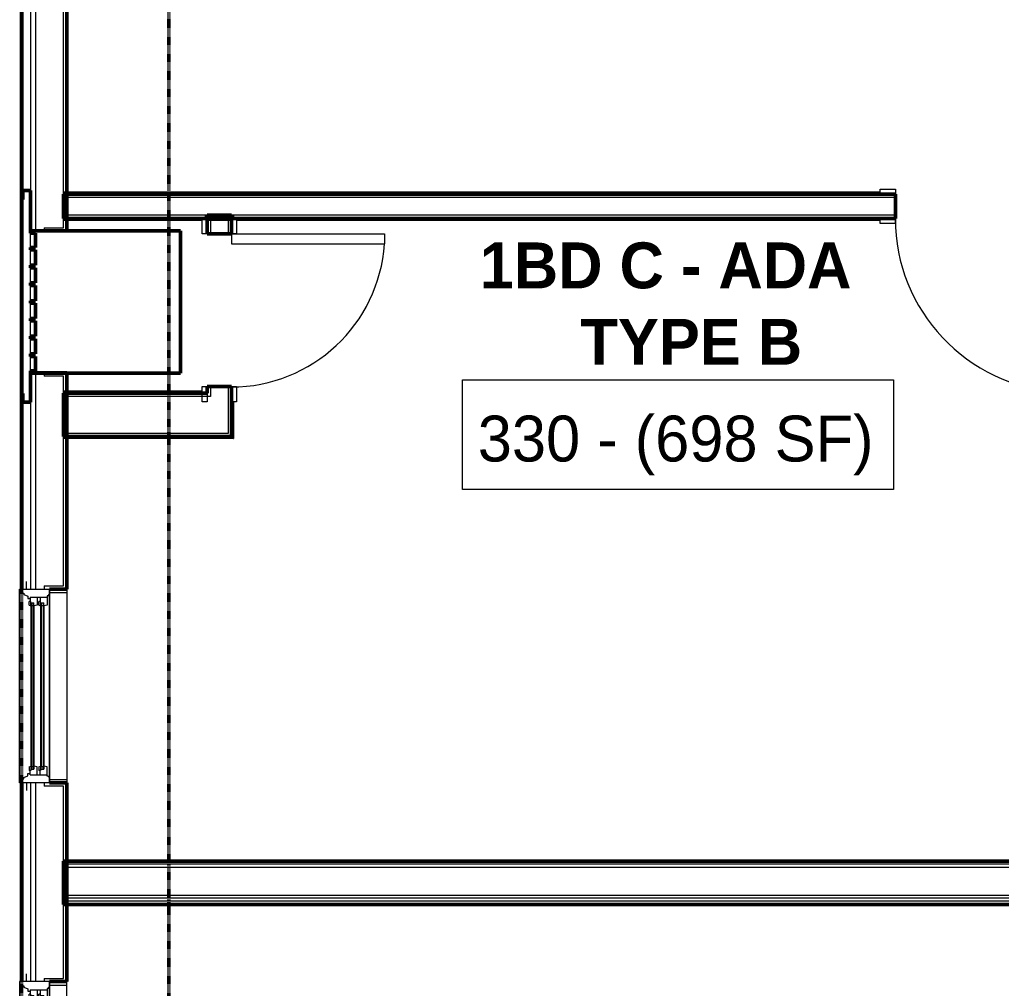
# Model space of a CAD drawing. Header units: inches. Extents: x -4218 to -1830, y 9767 to 12426.
# Drawn here: x -3861.1 to -3668.6, y 10817.5 to 11007.5 of the extents above; entities that cross this region are included whole.
import ezdxf

# ---------------------------------------------------------------- set-up
doc = ezdxf.new("R2010")
doc.units = ezdxf.units.IN
doc.header["$MEASUREMENT"] = 0
doc.linetypes.add('Dash 1_16_', pattern=[0.125, 0.0625, -0.0625])
for name, color, linetype, lineweight in [('0-1', 7, 'Continuous', 5), ('0-2', 253, 'Continuous', 9), ('A-AREA-IDEN', 2, 'Continuous', 9), ('A-DOOR-1', 7, 'Continuous', 9), ('A-DOOR-2', 50, 'Continuous', 20), ('A-DOOR-FRAM-1', 50, 'Continuous', 20), ('A-GENM', 5, 'Continuous', 9), ('A-GENM-7', 5, 'Continuous', 50), ('A-GLAZ-1', 151, 'Continuous', 9), ('A-GLAZ-2', 151, 'Continuous', 20), ('A-GLAZ-3', 151, 'Continuous', 50), ('A-WALL', 113, 'Continuous', 13), ('A-WALL-1', 250, 'Continuous', 50), ('A-WALL-2', 10, 'Continuous', 13), ('A-WALL-3', 254, 'Continuous', 9), ('A-WALL-4', 253, 'Continuous', 9), ('A-WALL-5', 252, 'Continuous', 9), ('A-WALL-6', 7, 'Continuous', 9), ('A-WALL-8', 113, 'Continuous', 9), ('A-WALL-9', 113, 'Continuous', 50), ('C-PROP-LINE-1', 91, 'Dash 1_16_', 50), ('I-WALL-1', 250, 'Continuous', 50), ('I-WALL-2', 254, 'Continuous', 9), ('I-WALL-3', 253, 'Continuous', 9), ('I-WALL-4', 252, 'Continuous', 9), ('I-WALL-5', 7, 'Continuous', 9)]:
    doc.layers.add(name, color=color, linetype=linetype, lineweight=lineweight)
doc.styles.add('Century Gothic', font='ufonts.com_century-gothic.ttf', dxfattribs={"height": 9})
doc.styles.add('Century Gothic_B', font='GOTHICB.TTF', dxfattribs={"height": 9})

# ---------------------------------------------------------------- blocks, each defined once
blk = doc.blocks.new('Basic Wall _ INT - W4BØF - _5_8 GYP - 2X4 WOOD_BATT_ - 5_8 GYP_ - ___-2688212-BACKGROUND - 3RD FLOOR')
at = {"layer": 'A-WALL-3'}
for p, q in [((-3852.47, 10973.67), (-3852.47, 10973.61)), ((-3852.47, 10973.61), (-3852.47, 10973.46)), ((-3852.47, 10973.46), (-3852.47, 10973.4)), ((-3852.47, 10973.28), (-3852.47, 10973.26))]:
    blk.add_line(p, q, dxfattribs=at)
at = {"layer": 'A-WALL-4'}
for p, q in [((-3852.47, 10973.38), (-3852.47, 10973.67)), ((-3851.85, 10973.61), (-3852.47, 10973.61)), ((-3852.47, 10973.34), (-3852.47, 10973.38)), ((-3852.47, 10973.3), (-3852.47, 10973.34)), ((-3852.47, 10973.26), (-3852.47, 10973.3)), ((-3852.47, 10973.26), (-3851.85, 10973.26)), ((-3692.37, 10973.26), (-3689.37, 10973.26))]:
    blk.add_line(p, q, dxfattribs=at)
at = {"layer": 'A-WALL-5'}
for p, q in [((-3851.85, 10973.67), (-3852.47, 10973.67)), ((-3851.85, 10973.38), (-3852.47, 10973.38)), ((-3692.37, 10973.61), (-3851.85, 10973.61)), ((-3851.85, 10973.26), (-3692.37, 10973.26))]:
    blk.add_line(p, q, dxfattribs=at)
at = {"layer": 'A-WALL-6'}
for p, q in [((-3692.37, 10973.67), (-3851.85, 10973.67)), ((-3692.37, 10973.38), (-3851.85, 10973.38))]:
    blk.add_line(p, q, dxfattribs=at)
blk = doc.blocks.new('Basic Wall _ INT - W4BØF - _5_8 GYP - 2X4 WOOD_BATT_ - 5_8 GYP_ - ___-2688211-BACKGROUND - 3RD FLOOR')
at = {"layer": 'A-WALL-3'}
for p, q in [((-3852.47, 10968.51), (-3852.47, 10968.48)), ((-3852.47, 10968.37), (-3852.47, 10968.31)), ((-3852.47, 10968.3), (-3852.47, 10968.16)), ((-3852.47, 10968.16), (-3852.47, 10968.09)), ((-3823.7, 10968.51), (-3820.2, 10968.51))]:
    blk.add_line(p, q, dxfattribs=at)
at = {"layer": 'A-WALL-4'}
for p, q in [((-3852.47, 10968.46), (-3852.47, 10968.51)), ((-3852.47, 10968.51), (-3851.88, 10968.51)), ((-3852.47, 10968.42), (-3852.47, 10968.46)), ((-3852.47, 10968.39), (-3852.47, 10968.42)), ((-3852.47, 10968.38), (-3852.47, 10968.39)), ((-3852.47, 10968.3), (-3852.47, 10968.38)), ((-3852.47, 10968.09), (-3852.47, 10968.3)), ((-3851.88, 10968.16), (-3852.47, 10968.16)), ((-3825.32, 10968.51), (-3823.7, 10968.51)), ((-3819.57, 10968.16), (-3824.32, 10968.16)), ((-3820.2, 10968.51), (-3818.57, 10968.51)), ((-3692.37, 10968.51), (-3689.37, 10968.51))]:
    blk.add_line(p, q, dxfattribs=at)
at = {"layer": 'A-WALL-5'}
for p, q in [((-3852.47, 10968.38), (-3851.88, 10968.38)), ((-3851.88, 10968.09), (-3852.47, 10968.09)), ((-3851.85, 10968.51), (-3825.32, 10968.51)), ((-3825.32, 10968.16), (-3851.85, 10968.16)), ((-3824.32, 10968.38), (-3823.72, 10968.38)), ((-3819.57, 10968.09), (-3824.32, 10968.09)), ((-3823.7, 10968.38), (-3820.2, 10968.38)), ((-3820.17, 10968.38), (-3819.57, 10968.38)), ((-3818.57, 10968.51), (-3692.37, 10968.51)), ((-3692.37, 10968.16), (-3818.57, 10968.16))]:
    blk.add_line(p, q, dxfattribs=at)
at = {"layer": 'A-WALL-6'}
for p, q in [((-3851.85, 10968.38), (-3825.32, 10968.38)), ((-3825.32, 10968.09), (-3851.85, 10968.09)), ((-3818.57, 10968.38), (-3692.37, 10968.38)), ((-3692.37, 10968.09), (-3818.57, 10968.09))]:
    blk.add_line(p, q, dxfattribs=at)
blk = doc.blocks.new('SWING - SINGLE - FLUSH - 2-10 x 6-8 - PRIVACY-3199405-BACKGROUND - 3RD FLOOR')
at = {"layer": 'A-DOOR-1'}
blk.add_arc((17, -2.38), 34.07, 180, 266.6343, dxfattribs=at)
at = {"layer": 'A-DOOR-2'}
for p, q in [((15, -2.38), (15, -36.38)), ((17, -2.38), (15, -2.38)), ((17, -2.38), (17, -36.38)), ((17, -36.38), (15, -36.38))]:
    blk.add_line(p, q, dxfattribs=at)
at = {"layer": 'A-DOOR-FRAM-1'}
for p, q in [((-20, 2.37), (-20, 3.37)), ((-20, 3.37), (-17, 3.37)), ((-17, 2.37), (-20, 2.37)), ((-17, 3.37), (-17, 2.37)), ((17, 2.37), (17, 3.37)), ((17, 3.37), (20, 3.37)), ((20, 2.37), (17, 2.37)), ((20, 3.37), (20, 2.37)), ((-20, -2.38), (-17, -2.38)), ((-20, -3.38), (-20, -2.38)), ((-17, -3.38), (-20, -3.38)), ((-17, -2.38), (-17, -3.38)), ((17, -2.38), (20, -2.38)), ((17, -3.38), (17, -2.38)), ((20, -3.38), (17, -3.38)), ((20, -2.38), (20, -3.38))]:
    blk.add_line(p, q, dxfattribs=at)
blk = doc.blocks.new('Basic Wall _ INT - W8BØF - _5_8 GYP - 2X8 WOOD_BATT_ - 5_8 GYP_ - ___-2703904-BACKGROUND - 3RD FLOOR')
at = {"layer": 'I-WALL-2'}
for p, q in [((-3852.47, 10925.71), (-3852.47, 10925.69)), ((-3852.47, 10925.57), (-3852.47, 10925.51)), ((-3852.47, 10925.5), (-3852.47, 10925.36)), ((-3852.47, 10925.36), (-3852.47, 10925.3))]:
    blk.add_line(p, q, dxfattribs=at)
at = {"layer": 'I-WALL-3'}
for p, q in [((-3852.47, 10925.67), (-3852.47, 10925.71)), ((-3852.47, 10925.71), (-3851.85, 10925.71)), ((-3852.47, 10925.65), (-3852.47, 10925.67)), ((-3852.47, 10925.6), (-3852.47, 10925.65)), ((-3852.47, 10925.59), (-3852.47, 10925.6)), ((-3852.47, 10925.58), (-3852.47, 10925.59)), ((-3852.47, 10925.51), (-3852.47, 10925.58)), ((-3852.47, 10925.42), (-3852.47, 10925.51)), ((-3852.47, 10925.3), (-3852.47, 10925.42)), ((-3851.85, 10925.36), (-3852.47, 10925.36)), ((-3819.55, 10925.69), (-3819.57, 10925.71)), ((-3819.37, 10925.51), (-3819.43, 10925.57)), ((-3819.22, 10925.36), (-3819.37, 10925.5)), ((-3819.16, 10925.3), (-3819.22, 10925.36))]:
    blk.add_line(p, q, dxfattribs=at)
at = {"layer": 'I-WALL-4'}
for p, q in [((-3852.47, 10925.58), (-3851.85, 10925.58)), ((-3851.85, 10925.3), (-3852.47, 10925.3)), ((-3851.85, 10925.71), (-3819.57, 10925.71)), ((-3819.22, 10925.36), (-3851.85, 10925.36))]:
    blk.add_line(p, q, dxfattribs=at)
at = {"layer": 'I-WALL-5'}
for p, q in [((-3851.85, 10925.58), (-3819.45, 10925.58)), ((-3819.16, 10925.3), (-3851.85, 10925.3)), ((-3819.57, 10925.71), (-3819.53, 10925.67))]:
    blk.add_line(p, q, dxfattribs=at)
at = {"layer": 'I-WALL-5', "flags": 128}
for points in [[(-3819.53, 10925.67), (-3819.51, 10925.65), (-3819.49, 10925.63), (-3819.47, 10925.61), (-3819.46, 10925.6), (-3819.45, 10925.59), (-3819.45, 10925.58)], [(-3819.45, 10925.58), (-3819.43, 10925.57), (-3819.37, 10925.51), (-3819.28, 10925.42), (-3819.16, 10925.3)]]:
    blk.add_lwpolyline(points, dxfattribs=at)
blk = doc.blocks.new('Basic Wall _ INT - W8BØF - _5_8 GYP - 2X8 WOOD_BATT_ - 5_8 GYP_ - ___-2698703-BACKGROUND - 3RD FLOOR')
at = {"layer": 'I-WALL-2'}
for p, q in [((-3852.47, 10934.62), (-3852.47, 10934.56)), ((-3852.47, 10934.56), (-3852.47, 10934.42)), ((-3852.47, 10934.41), (-3852.47, 10934.35)), ((-3852.47, 10934.23), (-3852.47, 10934.21))]:
    blk.add_line(p, q, dxfattribs=at)
at = {"layer": 'I-WALL-3'}
for p, q in [((-3852.47, 10934.5), (-3852.47, 10934.62)), ((-3851.85, 10934.56), (-3852.47, 10934.56)), ((-3852.47, 10934.41), (-3852.47, 10934.5)), ((-3852.47, 10934.35), (-3852.47, 10934.41)), ((-3852.47, 10934.33), (-3852.47, 10934.35)), ((-3852.47, 10934.31), (-3852.47, 10934.33)), ((-3852.47, 10934.25), (-3852.47, 10934.31)), ((-3852.47, 10934.21), (-3852.47, 10934.25)), ((-3852.47, 10934.21), (-3851.85, 10934.21))]:
    blk.add_line(p, q, dxfattribs=at)
at = {"layer": 'I-WALL-4'}
for p, q in [((-3851.85, 10934.62), (-3852.43, 10934.62)), ((-3851.85, 10934.33), (-3852.47, 10934.33)), ((-3825.32, 10934.56), (-3851.85, 10934.56)), ((-3851.85, 10934.21), (-3825.32, 10934.21))]:
    blk.add_line(p, q, dxfattribs=at)
at = {"layer": 'I-WALL-5'}
for p, q in [((-3825.32, 10934.62), (-3851.85, 10934.62)), ((-3825.32, 10934.33), (-3851.85, 10934.33))]:
    blk.add_line(p, q, dxfattribs=at)
blk = doc.blocks.new('Basic Wall _ INT - W4BØF - _5_8 GYP - 2X4 WOOD_BATT_ - 5_8 GYP_ - ___-2685680-BACKGROUND - 3RD FLOOR')
at = {"layer": 'A-WALL-3'}
for p, q in [((-3824.67, 10969.13), (-3824.74, 10969.13)), ((-3824.53, 10969.13), (-3824.67, 10969.13)), ((-3824.46, 10969.13), (-3824.53, 10969.13)), ((-3824.32, 10969.13), (-3824.35, 10969.13))]:
    blk.add_line(p, q, dxfattribs=at)
at = {"layer": 'A-WALL-4'}
for p, q in [((-3824.74, 10969.13), (-3824.45, 10969.13)), ((-3824.67, 10969.13), (-3824.67, 10969.03)), ((-3824.67, 10968.99), (-3824.67, 10968.51)), ((-3824.45, 10969.13), (-3824.44, 10969.13)), ((-3824.44, 10969.13), (-3824.41, 10969.13)), ((-3824.41, 10969.13), (-3824.37, 10969.13)), ((-3824.37, 10969.13), (-3824.32, 10969.13)), ((-3824.32, 10969.03), (-3824.32, 10969.13)), ((-3824.32, 10968.51), (-3824.32, 10968.99))]:
    blk.add_line(p, q, dxfattribs=at)
at = {"layer": 'A-WALL-5'}
for p, q in [((-3824.74, 10969.13), (-3824.74, 10969.03)), ((-3824.74, 10968.99), (-3824.74, 10968.51)), ((-3824.45, 10969.13), (-3824.45, 10969.03)), ((-3824.45, 10968.99), (-3824.45, 10968.51))]:
    blk.add_line(p, q, dxfattribs=at)
blk = doc.blocks.new('Basic Wall _ INT - W4BØF - _5_8 GYP - 2X4 WOOD_BATT_ - 5_8 GYP_ - ___-2685681-BACKGROUND - 3RD FLOOR')
at = {"layer": 'A-WALL-3'}
for p, q in [((-3819.55, 10969.13), (-3819.57, 10969.13)), ((-3819.37, 10969.13), (-3819.43, 10969.13)), ((-3819.22, 10969.13), (-3819.37, 10969.13)), ((-3819.16, 10969.13), (-3819.22, 10969.13))]:
    blk.add_line(p, q, dxfattribs=at)
at = {"layer": 'A-WALL-4'}
for p, q in [((-3819.57, 10969.13), (-3819.53, 10969.13)), ((-3819.57, 10969.01), (-3819.57, 10969.13)), ((-3819.57, 10968.51), (-3819.57, 10968.99)), ((-3819.53, 10969.13), (-3819.51, 10969.13)), ((-3819.51, 10969.13), (-3819.45, 10969.13)), ((-3819.45, 10969.13), (-3819.45, 10969.13)), ((-3819.45, 10969.13), (-3819.28, 10969.13)), ((-3819.28, 10969.13), (-3819.16, 10969.13)), ((-3819.22, 10969.13), (-3819.22, 10969.01)), ((-3819.22, 10968.99), (-3819.22, 10968.51)), ((-3819.57, 10932.51), (-3819.57, 10935.51)), ((-3819.57, 10925.71), (-3819.55, 10925.69)), ((-3819.43, 10925.57), (-3819.37, 10925.51)), ((-3819.37, 10925.5), (-3819.22, 10925.36)), ((-3819.22, 10925.36), (-3819.16, 10925.3))]:
    blk.add_line(p, q, dxfattribs=at)
at = {"layer": 'A-WALL-5'}
for p, q in [((-3819.45, 10969.01), (-3819.45, 10969.13)), ((-3819.45, 10968.51), (-3819.45, 10968.99)), ((-3819.16, 10969.13), (-3819.16, 10969.01)), ((-3819.16, 10968.99), (-3819.16, 10968.51)), ((-3819.57, 10925.71), (-3819.57, 10932.51)), ((-3819.22, 10932.51), (-3819.22, 10925.36))]:
    blk.add_line(p, q, dxfattribs=at)
at = {"layer": 'A-WALL-6'}
for p, q in [((-3819.45, 10925.58), (-3819.45, 10932.51)), ((-3819.16, 10932.51), (-3819.16, 10925.3)), ((-3819.53, 10925.67), (-3819.57, 10925.71))]:
    blk.add_line(p, q, dxfattribs=at)
at = {"layer": 'A-WALL-6', "flags": 128}
for points in [[(-3819.45, 10925.58), (-3819.45, 10925.59), (-3819.46, 10925.6), (-3819.47, 10925.61), (-3819.49, 10925.63), (-3819.51, 10925.65), (-3819.53, 10925.67)], [(-3819.16, 10925.3), (-3819.28, 10925.42), (-3819.37, 10925.51), (-3819.43, 10925.57), (-3819.45, 10925.58)]]:
    blk.add_lwpolyline(points, dxfattribs=at)
blk = doc.blocks.new('SWING - SINGLE - FLUSH - 30_ x 80_ - MAGIC PAK DOOR - ACOUSTICAL SEAL-3199411-BACKGROUND - 3RD FLOOR')
at = {"layer": 'A-DOOR-1'}
blk.add_arc((15, -2.375), 30.067, 180, 266.18593, dxfattribs=at)
at = {"layer": 'A-DOOR-2'}
for p, q in [((13, -2.375), (13, -32.375)), ((15, -2.375), (13, -2.375)), ((15, -2.375), (15, -32.375)), ((15, -32.375), (13, -32.375))]:
    blk.add_line(p, q, dxfattribs=at)
at = {"layer": 'A-DOOR-FRAM-1'}
for p, q in [((-18, 2.375), (-18, 3.375)), ((-18, 3.375), (-15, 3.375)), ((-15, 2.375), (-18, 2.375)), ((-15, 3.375), (-15, 2.375)), ((15, 2.375), (15, 3.375)), ((15, 3.375), (18, 3.375)), ((18, 2.375), (15, 2.375)), ((18, 3.375), (18, 2.375)), ((-18, -2.375), (-15, -2.375)), ((-18, -3.375), (-18, -2.375)), ((-15, -3.375), (-18, -3.375)), ((-15, -2.375), (-15, -3.375)), ((15, -2.375), (18, -2.375)), ((15, -3.375), (15, -2.375)), ((18, -3.375), (15, -3.375)), ((18, -2.375), (18, -3.375))]:
    blk.add_line(p, q, dxfattribs=at)
blk = doc.blocks.new('CTR - 1st Phase - Unit Layouts_rvt-1-BACKGROUND - 3RD FLOOR')
at = {"layer": 'A-WALL-1'}
for p, q in [((-3689.37, 10973.26), (-3852.47, 10973.26)), ((-3852.47, 10973.26), (-3852.47, 10972.63)), ((-3689.37, 10968.51), (-3689.37, 10973.26)), ((-3852.47, 10972.63), (-3852.47, 10969.13)), ((-3852.47, 10969.13), (-3852.47, 10968.51)), ((-3852.47, 10968.51), (-3689.37, 10968.51)), ((-3823.7, 10969.13), (-3824.32, 10969.13)), ((-3824.32, 10969.13), (-3824.32, 10965.51)), ((-3820.2, 10969.13), (-3823.7, 10969.13)), ((-3819.57, 10969.13), (-3820.2, 10969.13)), ((-3819.57, 10965.51), (-3819.57, 10969.13)), ((-3824.32, 10965.51), (-3819.57, 10965.51)), ((-3819.57, 10935.51), (-3824.32, 10935.51)), ((-3824.32, 10935.51), (-3824.32, 10934.21)), ((-3819.57, 10925.71), (-3819.57, 10935.51)), ((-3824.32, 10925.71), (-3820.2, 10925.71)), ((-3820.2, 10925.71), (-3819.57, 10925.71))]:
    blk.add_line(p, q, dxfattribs=at)
at = {"layer": 'A-WALL-2'}
for p, q in [((-3851.85, 10972.63), (-3851.85, 10969.13)), ((-3689.37, 10972.63), (-3851.85, 10972.63)), ((-3689.37, 10969.13), (-3851.85, 10969.13)), ((-3820.2, 10968.51), (-3823.7, 10968.51)), ((-3823.7, 10968.51), (-3823.7, 10965.51)), ((-3820.2, 10968.51), (-3820.2, 10965.51)), ((-3823.7, 10935.51), (-3823.7, 10933.58)), ((-3820.2, 10935.51), (-3820.2, 10926.33)), ((-3824.32, 10933.58), (-3852.47, 10933.58)), ((-3823.7, 10933.58), (-3824.32, 10933.58)), ((-3824.32, 10926.33), (-3852.47, 10926.33)), ((-3823.7, 10926.33), (-3824.32, 10926.33)), ((-3820.2, 10926.33), (-3823.7, 10926.33))]:
    blk.add_line(p, q, dxfattribs=at)
at = {"layer": 'A-WALL-3'}
for p, q in [((-3852.47, 10968.51), (-3852.47, 10973.26)), ((-3851.85, 10973.26), (-3852.47, 10973.26)), ((-3689.37, 10973.26), (-3692.37, 10973.26)), ((-3852.47, 10968.51), (-3851.88, 10968.51)), ((-3825.32, 10968.51), (-3824.74, 10968.51)), ((-3824.74, 10968.51), (-3824.64, 10968.51)), ((-3824.62, 10968.51), (-3824.54, 10968.51)), ((-3824.53, 10968.51), (-3824.48, 10968.51)), ((-3824.32, 10969.13), (-3819.57, 10969.13)), ((-3824.32, 10969.13), (-3824.32, 10969.03)), ((-3824.32, 10968.99), (-3824.32, 10968.51)), ((-3824.32, 10968.51), (-3823.7, 10968.51)), ((-3823.7, 10968.51), (-3820.2, 10968.51)), ((-3820.2, 10968.51), (-3819.57, 10968.51)), ((-3819.57, 10969.01), (-3819.57, 10969.13)), ((-3819.57, 10968.51), (-3819.57, 10968.99)), ((-3819.43, 10968.51), (-3819.38, 10968.51)), ((-3819.37, 10968.51), (-3819.3, 10968.51)), ((-3819.28, 10968.51), (-3819.18, 10968.51)), ((-3819.16, 10968.51), (-3818.57, 10968.51)), ((-3692.37, 10968.51), (-3689.37, 10968.51)), ((-3819.57, 10932.51), (-3819.57, 10935.51))]:
    blk.add_line(p, q, dxfattribs=at)
at = {"layer": 'A-WALL-4'}
for p, q in [((-3692.37, 10973.26), (-3851.85, 10973.26)), ((-3851.85, 10968.51), (-3825.32, 10968.51)), ((-3818.57, 10968.51), (-3692.37, 10968.51)), ((-3819.57, 10925.71), (-3819.57, 10932.51)), ((-3819.57, 10925.71), (-3824.32, 10925.71))]:
    blk.add_line(p, q, dxfattribs=at)
at = {"layer": 'A-WALL-5'}
for p, q in [((-3689.37, 10973.26), (-3689.37, 10968.51)), ((-3819.57, 10965.51), (-3824.32, 10965.51)), ((-3824.32, 10935.51), (-3819.57, 10935.51))]:
    blk.add_line(p, q, dxfattribs=at)
at = {"layer": 'I-WALL-1'}
for p, q in [((-3824.32, 10934.21), (-3852.47, 10934.21)), ((-3852.47, 10934.21), (-3852.47, 10925.71)), ((-3852.47, 10925.71), (-3824.32, 10925.71))]:
    blk.add_line(p, q, dxfattribs=at)
at = {"layer": 'I-WALL-2'}
for p, q in [((-3852.47, 10925.71), (-3852.47, 10934.21)), ((-3851.85, 10934.21), (-3852.47, 10934.21)), ((-3852.47, 10925.71), (-3851.85, 10925.71))]:
    blk.add_line(p, q, dxfattribs=at)
at = {"layer": 'I-WALL-3'}
for p, q in [((-3825.32, 10934.21), (-3851.85, 10934.21)), ((-3851.85, 10925.71), (-3824.32, 10925.71))]:
    blk.add_line(p, q, dxfattribs=at)
at = {"layer": '0-2'}
for name, p in [('Basic Wall _ INT - W4BØF - _5_8 GYP - 2X4 WOOD_BATT_ - 5_8 GYP_ - ___-2688212-BACKGROUND - 3RD FLOOR', (0, 0)), ('SWING - SINGLE - FLUSH - 2-10 x 6-8 - PRIVACY-3199405-BACKGROUND - 3RD FLOOR', (-3672.37, 10970.88)), ('Basic Wall _ INT - W4BØF - _5_8 GYP - 2X4 WOOD_BATT_ - 5_8 GYP_ - ___-2688211-BACKGROUND - 3RD FLOOR', (0, 0)), ('Basic Wall _ INT - W4BØF - _5_8 GYP - 2X4 WOOD_BATT_ - 5_8 GYP_ - ___-2685680-BACKGROUND - 3RD FLOOR', (0, 0)), ('Basic Wall _ INT - W4BØF - _5_8 GYP - 2X4 WOOD_BATT_ - 5_8 GYP_ - ___-2685681-BACKGROUND - 3RD FLOOR', (0, 0)), ('Basic Wall _ INT - W8BØF - _5_8 GYP - 2X8 WOOD_BATT_ - 5_8 GYP_ - ___-2698703-BACKGROUND - 3RD FLOOR', (0, 0)), ('Basic Wall _ INT - W8BØF - _5_8 GYP - 2X8 WOOD_BATT_ - 5_8 GYP_ - ___-2703904-BACKGROUND - 3RD FLOOR', (0, 0))]:
    blk.add_blockref(name, p, dxfattribs=at)
at = {"layer": '0-2', "rotation": 90.0000000000029}
blk.add_blockref('SWING - SINGLE - FLUSH - 30_ x 80_ - MAGIC PAK DOOR - ACOUSTICAL SEAL-3199411-BACKGROUND - 3RD FLOOR', (-3821.95, 10950.51), dxfattribs=at)
blk = doc.blocks.new('CTR - 1st Phase - Common Walls_rvt-1-BACKGROUND - 3RD FLOOR')
at = {"layer": 'A-WALL-2'}
for p, q in [((-3487.3, 10841.81), (-3852.47, 10841.81)), ((-3487.3, 10841.19), (-3852.47, 10841.19)), ((-3487.3, 10835.69), (-3852.47, 10835.69)), ((-3487.3, 10835.19), (-3852.47, 10835.19)), ((-3487.3, 10834.56), (-3852.47, 10834.56))]:
    blk.add_line(p, q, dxfattribs=at)
at = {"layer": 'I-WALL-1'}
for p, q in [((-3607.42, 10842.44), (-3852.47, 10842.44)), ((-3852.47, 10842.44), (-3852.47, 10833.94)), ((-3852.47, 10833.94), (-3607.42, 10833.94))]:
    blk.add_line(p, q, dxfattribs=at)
at = {"layer": 'I-WALL-2'}
blk.add_line((-3852.47, 10833.94), (-3852.47, 10842.44), dxfattribs=at)
at = {"layer": 'I-WALL-3'}
for p, q in [((-3851.85, 10842.44), (-3852.47, 10842.44)), ((-3852.47, 10833.94), (-3851.85, 10833.94))]:
    blk.add_line(p, q, dxfattribs=at)
at = {"layer": 'I-WALL-4'}
for p, q in [((-3620.41, 10842.44), (-3851.85, 10842.44)), ((-3851.85, 10833.94), (-3620.41, 10833.94))]:
    blk.add_line(p, q, dxfattribs=at)
blk = doc.blocks.new('Window-Double_Hung-Andersen-400_Series-Tilt_Wash - DOUBLE HUNG - COTTAGE - 3RD FLOOR-2888547-BACKGROUND - 3RD FLOOR')
at = {"layer": 'A-GLAZ-1'}
for p, q in [((-19.01, 2.44), (-19.01, 3.94)), ((-19.01, 3.94), (-18.95, 3.94)), ((-18.95, 4.44), (18.95, 4.44)), ((-18.95, 1.06), (-18.95, 4.44)), ((-18.32, 1.06), (-18.32, 4.44)), ((18.32, 1.06), (18.32, 4.44)), ((18.95, 4.44), (18.95, 1.06)), ((18.95, 3.94), (19.01, 3.94)), ((19.01, 3.94), (19.01, 2.44)), ((-18.95, 2.44), (-19.01, 2.44)), ((19.01, 2.44), (18.95, 2.44)), ((18.95, 1.06), (-18.95, 1.06)), ((-16.29, -0.19), (-15.7, -0.19)), ((-16.29, -0.56), (-15.7, -0.56)), ((-15.82, -0.56), (-15.82, -0.19)), ((-15.7, -0.06), (15.7, -0.06)), ((-15.7, -0.19), (15.7, -0.19)), ((-15.7, -0.56), (15.7, -0.56)), ((-15.7, -0.69), (15.7, -0.69)), ((16.29, -0.19), (15.7, -0.19)), ((16.29, -0.56), (15.7, -0.56)), ((15.82, -0.56), (15.82, -0.19)), ((-16.29, -2.13), (-15.7, -2.13)), ((-16.29, -2.5), (-15.7, -2.5)), ((-15.82, -2.5), (-15.82, -2.13)), ((-15.7, -2), (15.7, -2)), ((-15.7, -2.13), (15.7, -2.13)), ((-15.7, -2.5), (15.7, -2.5)), ((-15.7, -2.63), (15.7, -2.63)), ((16.29, -2.13), (15.7, -2.13)), ((16.29, -2.5), (15.7, -2.5)), ((15.82, -2.5), (15.82, -2.13))]:
    blk.add_line(p, q, dxfattribs=at)
at = {"layer": 'A-GLAZ-2'}
for p, q in [((-19.01, 1.06), (19.01, 1.06)), ((-19.01, -4.81), (-19.01, 1.06)), ((-17.67, 0.78), (-18, 1.06)), ((-17.67, 0.78), (-17.67, 0.56)), ((-17.67, 0.56), (-15.86, 0.56)), ((-17.42, -2.75), (-17.42, 0.56)), ((-15.86, 0.56), (-15.7, -0.06)), ((15.86, 0.56), (15.7, -0.06)), ((17.67, 0.56), (15.86, 0.56)), ((17.42, -2.75), (17.42, 0.56)), ((17.67, 0.78), (18, 1.06)), ((17.67, 0.78), (17.67, 0.56)), ((19.01, 1.06), (19.01, -4.81)), ((-17.42, -0.81), (-16.57, -0.81)), ((-17.42, -1.38), (-15.86, -1.38)), ((-16.57, -0.69), (-16.57, -1.03)), ((-15.7, -0.69), (-16.57, -0.69)), ((-15.86, -1.03), (-16.57, -1.03)), ((-16.29, -0.69), (-16.29, -0.06)), ((-15.7, -0.06), (-16.29, -0.06)), ((-15.86, -1.03), (-15.7, -0.69)), ((-15.86, -1.38), (-15.7, -2)), ((15.7, -0.06), (16.29, -0.06)), ((15.86, -1.03), (15.7, -0.69)), ((15.7, -0.69), (16.57, -0.69)), ((15.86, -1.38), (15.7, -2)), ((15.86, -1.03), (16.57, -1.03)), ((17.42, -1.38), (15.86, -1.38)), ((16.29, -0.69), (16.29, -0.06)), ((16.57, -0.69), (16.57, -1.03)), ((17.42, -0.81), (16.57, -0.81)), ((-19.01, -3.44), (-20.51, -3.44)), ((-17.92, -4), (-17.61, -3.19)), ((-17.61, -3.19), (-17.14, -3.19)), ((-17.42, -2.75), (-16.57, -2.75)), ((-17.14, -3.19), (-17.14, -2.75)), ((-16.57, -2.63), (-16.57, -2.97)), ((-15.7, -2.63), (-16.57, -2.63)), ((-15.86, -2.97), (-16.57, -2.97)), ((-16.29, -2.63), (-16.29, -2)), ((-15.7, -2), (-16.29, -2)), ((-15.86, -2.97), (-15.7, -2.63)), ((15.7, -2), (16.29, -2)), ((15.86, -2.97), (15.7, -2.63)), ((15.7, -2.63), (16.57, -2.63)), ((15.86, -2.97), (16.57, -2.97)), ((16.29, -2.63), (16.29, -2)), ((16.57, -2.63), (16.57, -2.97)), ((17.42, -2.75), (16.57, -2.75)), ((17.14, -3.19), (17.14, -2.75)), ((17.61, -3.19), (17.14, -3.19)), ((17.92, -4), (17.61, -3.19)), ((19.01, -3.44), (20.51, -3.44)), ((19.01, -4.81), (-19.01, -4.81)), ((-18.2, -4), (-17.92, -4)), ((-18.2, -4.81), (-18.2, -4)), ((18.2, -4), (17.92, -4)), ((18.2, -4.81), (18.2, -4))]:
    blk.add_line(p, q, dxfattribs=at)
blk = doc.blocks.new('Window-Double_Hung-Andersen-400_Series-Tilt_Wash - DOUBLE HUNG - COTTAGE - 3RD FLOOR-2888224-BACKGROUND - 3RD FLOOR')
at = {"layer": 'A-GLAZ-1'}
for p, q in [((-16.29, 2.5), (-15.7, 2.5)), ((-16.29, 2.12), (-15.7, 2.12)), ((-15.82, 2.5), (-15.82, 2.12)), ((-15.7, 2.62), (15.7, 2.62)), ((-15.7, 2.5), (15.7, 2.5)), ((-15.7, 2.12), (15.7, 2.12)), ((-15.7, 2), (15.7, 2)), ((16.29, 2.5), (15.7, 2.5)), ((16.29, 2.12), (15.7, 2.12)), ((15.82, 2.5), (15.82, 2.12)), ((-16.29, 0.56), (-15.7, 0.56)), ((-16.29, 0.19), (-15.7, 0.19)), ((-15.82, 0.56), (-15.82, 0.19)), ((-15.7, 0.69), (15.7, 0.69)), ((-15.7, 0.56), (15.7, 0.56)), ((-15.7, 0.19), (15.7, 0.19)), ((-15.7, 0.06), (15.7, 0.06)), ((16.29, 0.56), (15.7, 0.56)), ((16.29, 0.19), (15.7, 0.19)), ((15.82, 0.56), (15.82, 0.19)), ((18.95, -1.06), (-18.95, -1.06)), ((-18.95, -1.06), (-18.95, -4.44)), ((-18.32, -1.06), (-18.32, -4.44)), ((18.32, -1.06), (18.32, -4.44)), ((18.95, -4.44), (18.95, -1.06)), ((-19.01, -3.94), (-19.01, -2.44)), ((-19.01, -2.44), (-18.95, -2.44)), ((18.95, -2.44), (19.01, -2.44)), ((19.01, -2.44), (19.01, -3.94)), ((-18.95, -3.94), (-19.01, -3.94)), ((-18.95, -4.44), (18.95, -4.44)), ((19.01, -3.94), (18.95, -3.94))]:
    blk.add_line(p, q, dxfattribs=at)
at = {"layer": 'A-GLAZ-2'}
for p, q in [((19.01, 4.81), (-19.01, 4.81)), ((-19.01, 4.81), (-19.01, -1.06)), ((-18.2, 4.81), (-18.2, 4)), ((-18.2, 4), (-17.92, 4)), ((-17.92, 4), (-17.61, 3.19)), ((17.92, 4), (17.61, 3.19)), ((18.2, 4), (17.92, 4)), ((18.2, 4.81), (18.2, 4)), ((19.01, -1.06), (19.01, 4.81)), ((-19.01, 3.44), (-20.51, 3.44)), ((-17.61, 3.19), (-17.14, 3.19)), ((-17.42, 2.75), (-16.57, 2.75)), ((-17.42, 2.75), (-17.42, -0.56)), ((-17.14, 3.19), (-17.14, 2.75)), ((-15.86, 2.97), (-16.57, 2.97)), ((-16.57, 2.62), (-16.57, 2.97)), ((-15.7, 2.62), (-16.57, 2.62)), ((-16.29, 2.62), (-16.29, 2)), ((-15.7, 2), (-16.29, 2)), ((-15.86, 2.97), (-15.7, 2.62)), ((-15.86, 1.37), (-15.7, 2)), ((15.86, 2.97), (15.7, 2.62)), ((15.7, 2.62), (16.57, 2.62)), ((15.7, 2), (16.29, 2)), ((15.86, 1.37), (15.7, 2)), ((15.86, 2.97), (16.57, 2.97)), ((16.29, 2.62), (16.29, 2)), ((16.57, 2.62), (16.57, 2.97)), ((17.42, 2.75), (16.57, 2.75)), ((17.14, 3.19), (17.14, 2.75)), ((17.61, 3.19), (17.14, 3.19)), ((17.42, 2.75), (17.42, -0.56)), ((19.01, 3.44), (20.51, 3.44)), ((-17.42, 1.37), (-15.86, 1.37)), ((-17.42, 0.81), (-16.57, 0.81)), ((-15.86, 1.03), (-16.57, 1.03)), ((-16.57, 0.69), (-16.57, 1.03)), ((-15.7, 0.69), (-16.57, 0.69)), ((-16.29, 0.69), (-16.29, 0.06)), ((-15.7, 0.06), (-16.29, 0.06)), ((-15.86, 1.03), (-15.7, 0.69)), ((-15.86, -0.56), (-15.7, 0.06)), ((15.86, 1.03), (15.7, 0.69)), ((15.7, 0.69), (16.57, 0.69)), ((15.7, 0.06), (16.29, 0.06)), ((15.86, -0.56), (15.7, 0.06)), ((17.42, 1.37), (15.86, 1.37)), ((15.86, 1.03), (16.57, 1.03)), ((16.29, 0.69), (16.29, 0.06)), ((16.57, 0.69), (16.57, 1.03)), ((17.42, 0.81), (16.57, 0.81)), ((-19.01, -1.06), (19.01, -1.06)), ((-17.67, -0.78), (-18, -1.06)), ((-17.67, -0.78), (-17.67, -0.56)), ((-17.67, -0.56), (-15.86, -0.56)), ((17.67, -0.56), (15.86, -0.56)), ((17.67, -0.78), (17.67, -0.56)), ((17.67, -0.78), (18, -1.06))]:
    blk.add_line(p, q, dxfattribs=at)
blk = doc.blocks.new('V-Series_EWC4_SPVU_RFA_2015 - 2ND AND 3RD FLOOR-2226480-BACKGROUND - 3RD FLOOR')
at = {"layer": 'A-GENM'}
for p, q in [((-3858.97, 11733.36), (-3858.97, 11736.15)), ((-3858.97, 11729.87), (-3858.97, 11732.86)), ((-3858.97, 11726.39), (-3858.97, 11729.37)), ((-3858.97, 11722.9), (-3858.97, 11725.89)), ((-3858.97, 11719.42), (-3858.97, 11722.4)), ((-3858.97, 11715.93), (-3858.97, 11718.92)), ((-3858.97, 11712.45), (-3858.97, 11715.43)), ((-3858.97, 11709.15), (-3858.97, 11711.95))]:
    blk.add_line(p, q, dxfattribs=at)
at = {"layer": 'A-GENM-7'}
for p, q in [((-3829.54, 11736.59), (-3858.97, 11736.59)), ((-3858.97, 11736.59), (-3858.97, 11736.15)), ((-3858.97, 11736.15), (-3857.97, 11736.15)), ((-3857.97, 11736.15), (-3857.97, 11733.36)), ((-3829.54, 11708.71), (-3829.54, 11736.59)), ((-3857.97, 11733.36), (-3858.97, 11733.36)), ((-3858.97, 11733.36), (-3858.97, 11732.86)), ((-3858.97, 11732.86), (-3857.97, 11732.86)), ((-3857.97, 11732.86), (-3857.97, 11729.87)), ((-3857.97, 11729.87), (-3858.97, 11729.87)), ((-3858.97, 11729.87), (-3858.97, 11729.37)), ((-3858.97, 11729.37), (-3857.97, 11729.37)), ((-3857.97, 11729.37), (-3857.97, 11726.39)), ((-3857.97, 11726.39), (-3858.97, 11726.39)), ((-3858.97, 11726.39), (-3858.97, 11725.89)), ((-3858.97, 11725.89), (-3857.97, 11725.89)), ((-3857.97, 11725.89), (-3857.97, 11722.9)), ((-3857.97, 11722.9), (-3858.97, 11722.9)), ((-3858.97, 11722.9), (-3858.97, 11722.4)), ((-3858.97, 11722.4), (-3857.97, 11722.4)), ((-3857.97, 11722.4), (-3857.97, 11719.42)), ((-3857.97, 11719.42), (-3858.97, 11719.42)), ((-3858.97, 11719.42), (-3858.97, 11718.92)), ((-3858.97, 11718.92), (-3857.97, 11718.92)), ((-3857.97, 11718.92), (-3857.97, 11715.93)), ((-3857.97, 11715.93), (-3858.97, 11715.93)), ((-3858.97, 11715.93), (-3858.97, 11715.43)), ((-3858.97, 11715.43), (-3857.97, 11715.43)), ((-3857.97, 11715.43), (-3857.97, 11712.45)), ((-3857.97, 11712.45), (-3858.97, 11712.45)), ((-3858.97, 11712.45), (-3858.97, 11711.95)), ((-3858.97, 11711.95), (-3857.97, 11711.95)), ((-3857.97, 11711.95), (-3857.97, 11709.15)), ((-3857.97, 11709.15), (-3858.97, 11709.15)), ((-3858.97, 11709.15), (-3858.97, 11708.71)), ((-3858.97, 11708.71), (-3829.54, 11708.71))]:
    blk.add_line(p, q, dxfattribs=at)
blk = doc.blocks.new('Perforated Panel at Magic-Pak - hvac panel - 3rd floor-2505075-BACKGROUND - 3RD FLOOR')
at = {"layer": 'A-GLAZ-3'}
for p, q in [((19.01, 4.44), (-19.01, 4.44)), ((-19.01, 4.44), (-19.01, 4.37)), ((-19.01, 4.37), (19.01, 4.37)), ((19.01, 4.37), (19.01, 4.44))]:
    blk.add_line(p, q, dxfattribs=at)
blk = doc.blocks.new('Family - ___-2835860-BACKGROUND - 3RD FLOOR')
at = {"layer": 'C-PROP-LINE-1'}
blk.add_line((-3860.72, 9980.19), (-3860.72, 11434.39), dxfattribs=at)
blk = doc.blocks.new('Family - ___-2835903-BACKGROUND - 3RD FLOOR')
at = {"layer": 'C-PROP-LINE-1'}
blk.add_line((-3831.82, 10009.09), (-3831.82, 12089.69), dxfattribs=at)
blk = doc.blocks.new('Family - ___-2835932-BACKGROUND - 3RD FLOOR')
at = {"layer": 'C-PROP-LINE-1'}
blk.add_line((-3860.72, 9980.19), (-3860.72, 12118.59), dxfattribs=at)

msp = doc.modelspace()

# ---------------------------------------------------------------- linework, layer by layer
at = {"layer": 'A-AREA-IDEN', "flags": 128}
msp.add_lwpolyline([(-3774.28, 10936.82), (-3689.78, 10936.82), (-3689.78, 10915.32), (-3774.28, 10915.32)], close=True, dxfattribs=at)
at = {"layer": 'A-WALL'}
for p, q in [((-3860.47, 11012.5), (-3860.47, 10973.96)), ((-3858.97, 11012.5), (-3858.97, 10973.96)), ((-3857.97, 11012.5), (-3857.97, 10966.06)), ((-3852.47, 10966.69), (-3852.47, 11011.88)), ((-3856.29, 10966.69), (-3856.29, 10966.06)), ((-3856.29, 10966.69), (-3852.47, 10966.69)), ((-3857.97, 10938.19), (-3857.97, 10895.79)), ((-3856.29, 10938.19), (-3856.29, 10937.56)), ((-3852.47, 10937.56), (-3856.29, 10937.56)), ((-3852.47, 10896.41), (-3852.47, 10937.56)), ((-3860.47, 10932.44), (-3860.47, 10895.79)), ((-3858.97, 10932.44), (-3858.97, 10895.79)), ((-3856.29, 10896.41), (-3856.29, 10895.79)), ((-3856.29, 10896.41), (-3852.47, 10896.41)), ((-3860.47, 10857.77), (-3860.47, 10818.8)), ((-3858.97, 10857.77), (-3858.97, 10818.8)), ((-3857.97, 10857.77), (-3857.97, 10818.8)), ((-3856.29, 10857.77), (-3856.29, 10857.14)), ((-3852.47, 10857.14), (-3856.29, 10857.14)), ((-3852.47, 10819.43), (-3852.47, 10857.14)), ((-3856.29, 10819.43), (-3856.29, 10818.8)), ((-3856.29, 10819.43), (-3852.47, 10819.43))]:
    msp.add_line(p, q, dxfattribs=at)
at = {"layer": 'A-WALL-8'}
for p, q in [((-3851.85, 10895.79), (-3851.85, 10895.73)), ((-3851.85, 10857.83), (-3851.85, 10857.77)), ((-3851.85, 10818.8), (-3851.85, 10818.74))]:
    msp.add_line(p, q, dxfattribs=at)
at = {"layer": 'A-WALL-9'}
for p, q in [((-3860.72, 11012.5), (-3860.72, 10972.21)), ((-3851.85, 10966.06), (-3851.85, 11012.5)), ((-3860.47, 10972.21), (-3860.47, 10973.96)), ((-3860.47, 10973.96), (-3858.97, 10973.96)), ((-3858.97, 10973.96), (-3858.97, 10966.06)), ((-3860.72, 10972.21), (-3860.47, 10972.21)), ((-3858.97, 10966.06), (-3851.85, 10966.06)), ((-3851.85, 10938.19), (-3858.97, 10938.19)), ((-3858.97, 10938.19), (-3858.97, 10932.44)), ((-3851.85, 10895.79), (-3851.85, 10938.19)), ((-3860.47, 10934.19), (-3860.72, 10934.19)), ((-3860.72, 10934.19), (-3860.72, 10895.79)), ((-3860.47, 10932.44), (-3860.47, 10934.19)), ((-3858.97, 10932.44), (-3860.47, 10932.44)), ((-3855.22, 10895.79), (-3851.85, 10895.79)), ((-3860.72, 10857.77), (-3860.72, 10818.8)), ((-3851.85, 10857.77), (-3855.22, 10857.77)), ((-3851.85, 10818.8), (-3851.85, 10857.77)), ((-3855.22, 10818.8), (-3851.85, 10818.8))]:
    msp.add_line(p, q, dxfattribs=at)

# ---------------------------------------------------------------- block references
at = {"layer": '0-1'}
for name in ['CTR - 1st Phase - Unit Layouts_rvt-1-BACKGROUND - 3RD FLOOR', 'CTR - 1st Phase - Common Walls_rvt-1-BACKGROUND - 3RD FLOOR']:
    msp.add_blockref(name, (0, 0), dxfattribs=at)
at = {"layer": 'A-GENM'}
msp.add_blockref('V-Series_EWC4_SPVU_RFA_2015 - 2ND AND 3RD FLOOR-2226480-BACKGROUND - 3RD FLOOR', (0, -770.53), dxfattribs=at)
at = {"layer": 'A-GLAZ-1'}
for name, p, rotation in [('Perforated Panel at Magic-Pak - hvac panel - 3rd floor-2505075-BACKGROUND - 3RD FLOOR', (-3856.29, 10953.2), 89.99999999999991), ('Window-Double_Hung-Andersen-400_Series-Tilt_Wash - DOUBLE HUNG - COTTAGE - 3RD FLOOR-2888547-BACKGROUND - 3RD FLOOR', (-3856.29, 10876.78), 269.9999999999999), ('Window-Double_Hung-Andersen-400_Series-Tilt_Wash - DOUBLE HUNG - COTTAGE - 3RD FLOOR-2888224-BACKGROUND - 3RD FLOOR', (-3856.29, 10799.79), 89.99999999999991)]:
    msp.add_blockref(name, p, dxfattribs=dict(at, rotation=rotation))
at = {"layer": 'C-PROP-LINE-1'}
for name in ['Family - ___-2835860-BACKGROUND - 3RD FLOOR', 'Family - ___-2835932-BACKGROUND - 3RD FLOOR', 'Family - ___-2835903-BACKGROUND - 3RD FLOOR']:
    msp.add_blockref(name, (0, 0), dxfattribs=at)

# ---------------------------------------------------------------- texts
at = {"layer": 'A-AREA-IDEN', "char_height": 9, "attachment_point": 1}
for s, insert, width, style in [('1BD C - ADA', (-3770.9, 10963.79), 93.93, 'Century Gothic_B'), ('TYPE B', (-3751.15, 10948.79), 46.359, 'Century Gothic_B'), ('330 - (698 SF)', (-3771.28, 10929.82), 94.839, 'Century Gothic')]:
    msp.add_mtext(s, dxfattribs=dict(at, insert=insert, width=width, style=style))

doc.saveas('drawing.dxf')
